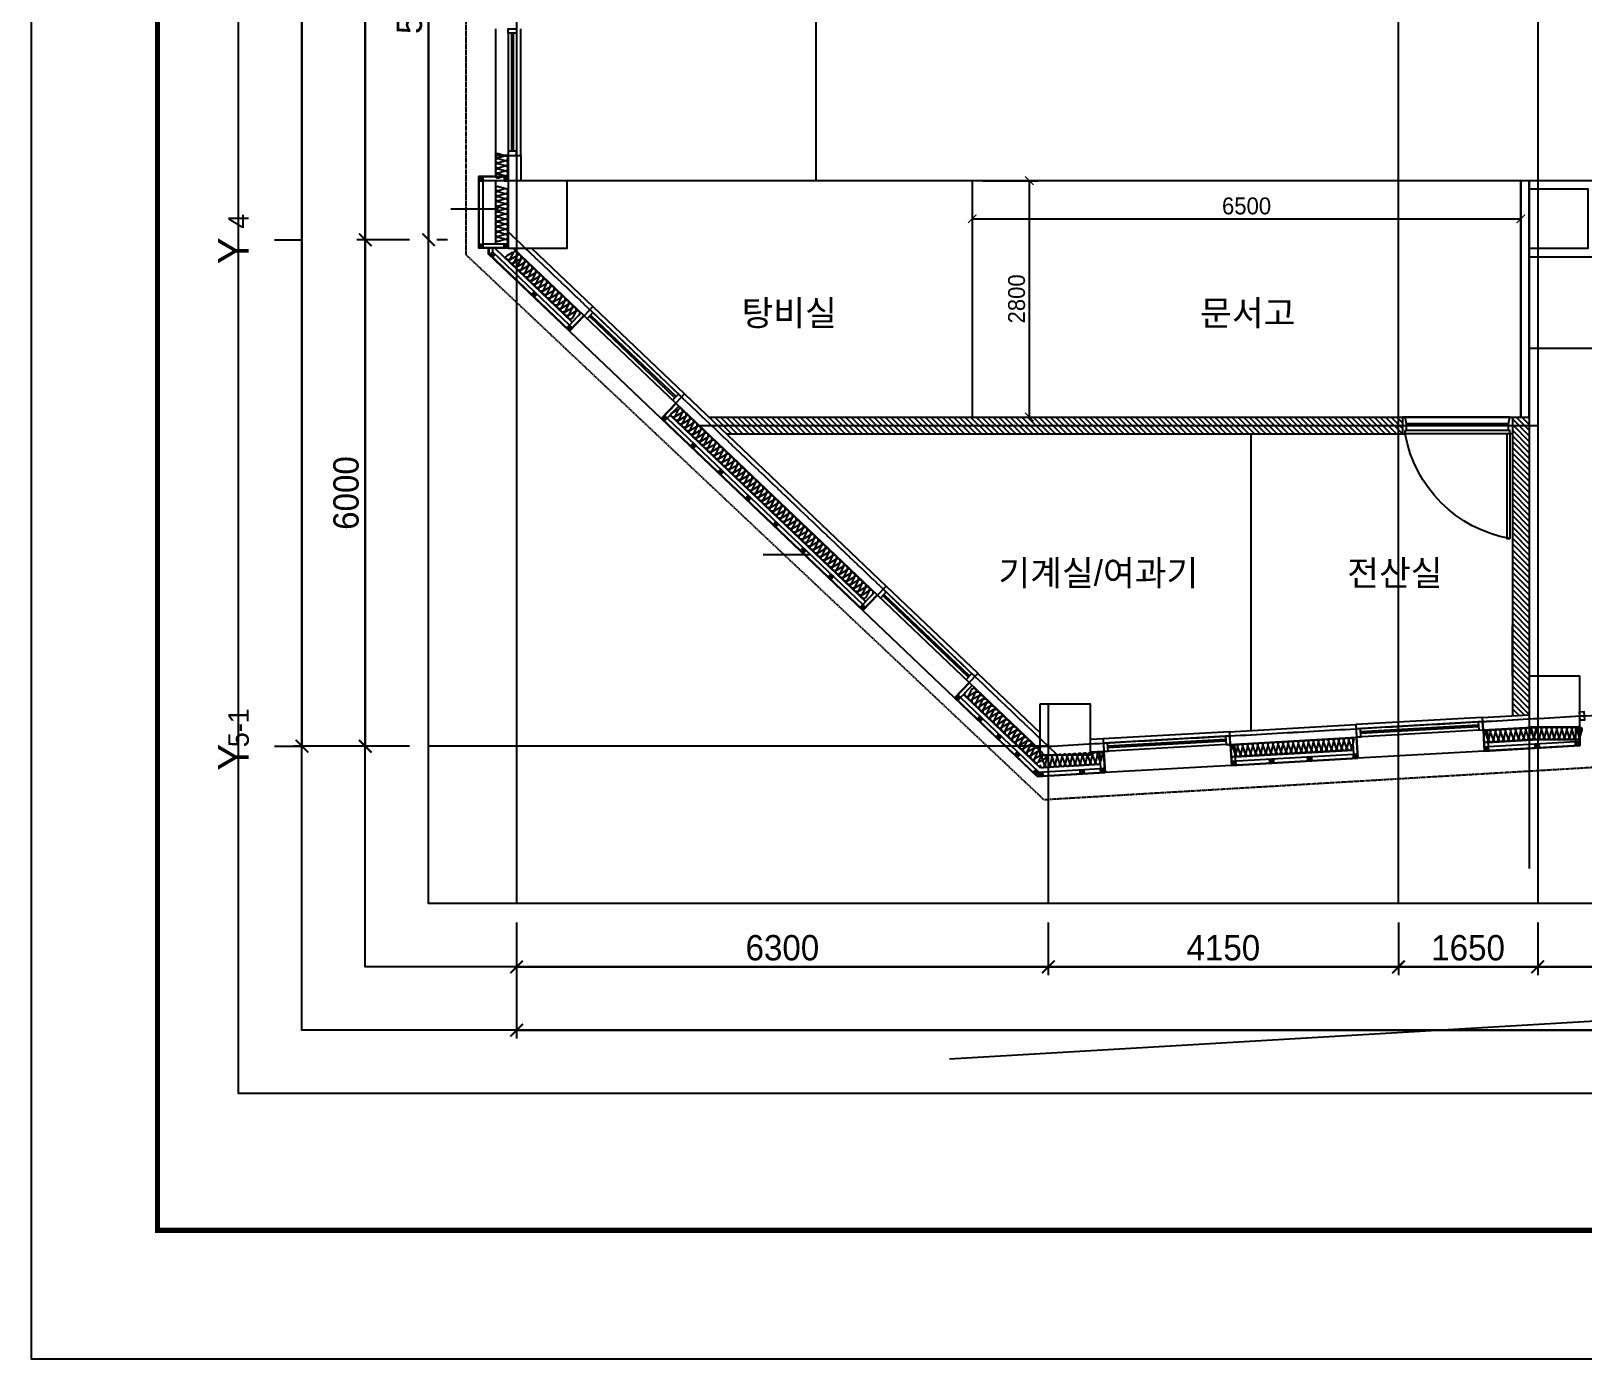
# Model space of a CAD drawing. Header units: millimetres. Extents: x 0 to 199210, y 0 to 94205.
# Drawn here: x 0 to 18389, y 0 to 15732 of the extents above; entities that cross this region are included whole.
import ezdxf
from ezdxf.enums import TextEntityAlignment as Align

# ---------------------------------------------------------------- set-up
doc = ezdxf.new("R2010")
doc.units = ezdxf.units.MM
doc.linetypes.add('CEN', pattern=[62, 60, -1, 0, -1])
doc.linetypes.add('HIDDEN', pattern=[3, 2, -1])
doc.layers.get('Defpoints').update_dxf_attribs({"color": 142})
for name, color, linetype in [('2. WAL', 2, 'Continuous'), ('4', 4, 'Continuous'), ('5', 5, 'Continuous'), ('6', 6, 'Continuous'), ('CEN', 1, 'CEN'), ('COL', 2, 'Continuous'), ('D_TEXT', 7, 'Continuous'), ('DIM', 7, 'Continuous'), ('HAT', 8, 'Continuous'), ('Hid', 7, 'HIDDEN'), ('ins', 9, 'Continuous'), ('STL', 3, 'Continuous'), ('WID', 4, 'Continuous'), ('WIN-9', 9, 'Continuous'), ('조적', 3, 'Continuous')]:
    doc.layers.add(name, color=color, linetype=linetype)
doc.layers.add('INVisible', color=165, linetype='Continuous', plot=False)
doc.styles.add('11', font='Dotum.ttf')
doc.styles.add('돋움', font='Dotum.ttf')
doc.dimstyles.new('100', dxfattribs={"dimscale": 50, "dimtxt": 4, "dimasz": 2, "dimexe": 2, "dimexo": 2.5, "dimgap": 1, "dimtad": 1, "dimtoh": 1, "dimdec": 0, "dimzin": 0, "dimdsep": 46, "dimtxsty": '돋움', "dimblk1": 'ARCHTICK', "dimblk2": 'ARCHTICK', "dimsah": 1, "dimcen": 5, "dimclrd": 143, "dimclre": 143, "dimclrt": 7, "dimadec": 0, "dimazin": 0, "dimtfac": 1, "dimtdec": 4, "dimtix": 1, "dimtmove": 2, "dimatfit": 3, "dimfxl": 1, "dimtolj": 1, "dimtzin": 0, "dimarcsym": 0})
doc.dimstyles.new('150', dxfattribs={"dimscale": 50, "dimtxt": 6, "dimasz": 3, "dimexe": 2, "dimexo": 4.5, "dimgap": 1.5, "dimtad": 1, "dimtoh": 1, "dimdec": 0, "dimzin": 0, "dimdsep": 46, "dimtxsty": '11', "dimblk1": 'ARCHTICK', "dimblk2": 'ARCHTICK', "dimsah": 1, "dimcen": 5, "dimclrd": 143, "dimclre": 143, "dimclrt": 7, "dimadec": 0, "dimazin": 0, "dimtfac": 1, "dimtdec": 0, "dimtix": 1, "dimtmove": 2, "dimatfit": 3, "dimldrblk": 'ARCHTICK', "dimfxl": 1, "dimtolj": 1, "dimtzin": 0, "dimlwd": -1, "dimlwe": -1, "dimarcsym": 0})

# ---------------------------------------------------------------- blocks, each defined once
blk = doc.blocks.new('FORM_A3_100')
at = {"color": 8}
blk.add_lwpolyline([(42000, 0), (42000, 29700), (0, 29700), (0, 0)], close=True, dxfattribs=at)
at = {"color": 7, "const_width": 41.7}
blk.add_lwpolyline([(41001, 1016), (41001, 28684), (999, 28684), (999, 1016)], close=True, dxfattribs=at)
blk = doc.blocks.new('_ArchTick')
at = {"color": 0, "linetype": 'ByBlock', "const_width": 0.15}
blk.add_lwpolyline([(-0.5, -0.5), (0.5, 0.5)], dxfattribs=at)
blk = doc.blocks.new('*D26')
at = {"layer": 'Defpoints', "color": 0, "transparency": 16777216}
for p in [(4710, 21959), (3960, 13259), (4710, 13259)]:
    blk.add_point(p, dxfattribs=at)
at = {"layer": 'DIM', "color": 143, "transparency": 16777216}
for p, q in [((4485, 21959), (3860, 21959)), ((3960, 21959), (3960, 13259)), ((4485, 13259), (3860, 13259))]:
    blk.add_line(p, q, dxfattribs=at)
at = {"layer": 'DIM', "color": 143, "transparency": 16777216, "xscale": 150, "yscale": 150, "zscale": 150}
for p, rotation in [((3960, 21959), 90), ((3960, 13259), 270)]:
    blk.add_blockref('_ArchTick', p, dxfattribs=dict(at, rotation=rotation))
at = {"layer": 'DIM', "color": 7, "transparency": 16777216, "insert": (3734, 17609), "char_height": 300, "attachment_point": 5, "rotation": 90, "style": '11'}
blk.add_mtext('\\A1;8700', dxfattribs=at)
blk = doc.blocks.new('*D27')
at = {"layer": 'Defpoints', "color": 0, "transparency": 16777216}
for p in [(4710, 13259), (3960, 7259), (4710, 7259)]:
    blk.add_point(p, dxfattribs=at)
at = {"layer": 'DIM', "color": 143, "transparency": 16777216}
for p, q in [((4485, 13259), (3860, 13259)), ((3960, 13259), (3960, 7259)), ((4485, 7259), (3860, 7259))]:
    blk.add_line(p, q, dxfattribs=at)
at = {"layer": 'DIM', "color": 143, "transparency": 16777216, "xscale": 150, "yscale": 150, "zscale": 150}
for p, rotation in [((3960, 13259), 90), ((3960, 7259), 270)]:
    blk.add_blockref('_ArchTick', p, dxfattribs=dict(at, rotation=rotation))
at = {"layer": 'DIM', "color": 7, "transparency": 16777216, "insert": (3734, 10259), "char_height": 300, "attachment_point": 5, "rotation": 90, "style": '11'}
blk.add_mtext('\\A1;6000', dxfattribs=at)
blk = doc.blocks.new('*D28')
at = {"layer": 'Defpoints', "color": 0, "transparency": 16777216}
for p in [(4710, 38459), (3210, 7259), (4710, 7259)]:
    blk.add_point(p, dxfattribs=at)
at = {"layer": 'DIM', "color": 143, "transparency": 16777216}
for p, q in [((4485, 38459), (3110, 38459)), ((3210, 38459), (3210, 7259)), ((4485, 7259), (3110, 7259))]:
    blk.add_line(p, q, dxfattribs=at)
at = {"layer": 'DIM', "color": 143, "transparency": 16777216, "xscale": 150, "yscale": 150, "zscale": 150}
for p, rotation in [((3210, 38459), 90), ((3210, 7259), 270)]:
    blk.add_blockref('_ArchTick', p, dxfattribs=dict(at, rotation=rotation))
at = {"layer": 'DIM', "color": 7, "transparency": 16777216, "insert": (2984, 22859), "char_height": 300, "attachment_point": 5, "rotation": 90, "style": '11'}
blk.add_mtext('\\A1;31200', dxfattribs=at)
blk = doc.blocks.new('*D39')
at = {"layer": 'Defpoints', "color": 0, "transparency": 16777216}
for p in [(5753, 5395), (12053, 5395), (12053, 4645)]:
    blk.add_point(p, dxfattribs=at)
at = {"layer": 'DIM', "color": 143, "transparency": 16777216}
for p, q in [((5753, 5170), (5753, 4545)), ((12053, 5170), (12053, 4545)), ((5753, 4645), (12053, 4645))]:
    blk.add_line(p, q, dxfattribs=at)
at = {"layer": 'DIM', "color": 143, "transparency": 16777216, "xscale": 150, "yscale": 150, "zscale": 150, "rotation": 180}
blk.add_blockref('_ArchTick', (5753, 4645), dxfattribs=at)
at = {"layer": 'DIM', "color": 143, "transparency": 16777216, "xscale": 150, "yscale": 150, "zscale": 150}
blk.add_blockref('_ArchTick', (12053, 4645), dxfattribs=at)
at = {"layer": 'DIM', "color": 7, "transparency": 16777216, "insert": (8903, 4870), "char_height": 300, "attachment_point": 5, "style": '11'}
blk.add_mtext('\\A1;6300', dxfattribs=at)
blk = doc.blocks.new('*D40')
at = {"layer": 'Defpoints', "color": 0, "transparency": 16777216}
for p in [(12053, 5395), (16203, 5395), (16203, 4645)]:
    blk.add_point(p, dxfattribs=at)
at = {"layer": 'DIM', "color": 143, "transparency": 16777216}
for p, q in [((12053, 5170), (12053, 4545)), ((16203, 5170), (16203, 4545)), ((12053, 4645), (16203, 4645))]:
    blk.add_line(p, q, dxfattribs=at)
at = {"layer": 'DIM', "color": 143, "transparency": 16777216, "xscale": 150, "yscale": 150, "zscale": 150, "rotation": 180}
blk.add_blockref('_ArchTick', (12053, 4645), dxfattribs=at)
at = {"layer": 'DIM', "color": 143, "transparency": 16777216, "xscale": 150, "yscale": 150, "zscale": 150}
blk.add_blockref('_ArchTick', (16203, 4645), dxfattribs=at)
at = {"layer": 'DIM', "color": 7, "transparency": 16777216, "insert": (14128, 4870), "char_height": 300, "attachment_point": 5, "style": '11'}
blk.add_mtext('\\A1;4150', dxfattribs=at)
blk = doc.blocks.new('*D41')
at = {"layer": 'Defpoints', "color": 0, "transparency": 16777216}
for p in [(16203, 5395), (17853, 5395), (17853, 4645)]:
    blk.add_point(p, dxfattribs=at)
at = {"layer": 'DIM', "color": 143, "transparency": 16777216}
for p, q in [((16203, 5170), (16203, 4545)), ((17853, 5170), (17853, 4545)), ((16203, 4645), (17853, 4645))]:
    blk.add_line(p, q, dxfattribs=at)
at = {"layer": 'DIM', "color": 143, "transparency": 16777216, "xscale": 150, "yscale": 150, "zscale": 150, "rotation": 180}
blk.add_blockref('_ArchTick', (16203, 4645), dxfattribs=at)
at = {"layer": 'DIM', "color": 143, "transparency": 16777216, "xscale": 150, "yscale": 150, "zscale": 150}
blk.add_blockref('_ArchTick', (17853, 4645), dxfattribs=at)
at = {"layer": 'DIM', "color": 7, "transparency": 16777216, "insert": (17028, 4870), "char_height": 300, "attachment_point": 5, "style": '11'}
blk.add_mtext('\\A1;1650', dxfattribs=at)
blk = doc.blocks.new('*D42')
at = {"layer": 'Defpoints', "color": 0, "transparency": 16777216}
for p in [(17853, 5395), (27853, 5395), (27853, 4645)]:
    blk.add_point(p, dxfattribs=at)
at = {"layer": 'DIM', "color": 143, "transparency": 16777216}
for p, q in [((17853, 5170), (17853, 4545)), ((27853, 5170), (27853, 4545)), ((17853, 4645), (27853, 4645))]:
    blk.add_line(p, q, dxfattribs=at)
at = {"layer": 'DIM', "color": 143, "transparency": 16777216, "xscale": 150, "yscale": 150, "zscale": 150, "rotation": 180}
blk.add_blockref('_ArchTick', (17853, 4645), dxfattribs=at)
at = {"layer": 'DIM', "color": 143, "transparency": 16777216, "xscale": 150, "yscale": 150, "zscale": 150}
blk.add_blockref('_ArchTick', (27853, 4645), dxfattribs=at)
at = {"layer": 'DIM', "color": 7, "transparency": 16777216, "insert": (22853, 4870), "char_height": 300, "attachment_point": 5, "style": '11'}
blk.add_mtext('\\A1;10000', dxfattribs=at)
blk = doc.blocks.new('*D47')
at = {"layer": 'Defpoints', "color": 0, "transparency": 16777216}
for p in [(5753, 5395), (50753, 5395), (50753, 3895)]:
    blk.add_point(p, dxfattribs=at)
at = {"layer": 'DIM', "color": 143, "transparency": 16777216}
for p, q in [((5753, 5170), (5753, 3795)), ((50753, 5170), (50753, 3795)), ((5753, 3895), (50753, 3895))]:
    blk.add_line(p, q, dxfattribs=at)
at = {"layer": 'DIM', "color": 143, "transparency": 16777216, "xscale": 150, "yscale": 150, "zscale": 150, "rotation": 180}
blk.add_blockref('_ArchTick', (5753, 3895), dxfattribs=at)
at = {"layer": 'DIM', "color": 143, "transparency": 16777216, "xscale": 150, "yscale": 150, "zscale": 150}
blk.add_blockref('_ArchTick', (50753, 3895), dxfattribs=at)
at = {"layer": 'DIM', "color": 7, "transparency": 16777216, "insert": (28253, 4120), "char_height": 300, "attachment_point": 5, "style": '11'}
blk.add_mtext('\\A1;45000', dxfattribs=at)
blk = doc.blocks.new('*D55')
at = {"layer": 'Defpoints', "color": 0, "transparency": 16777216}
for p in [(4710, 19009), (4710, 13259), (4710, 13259)]:
    blk.add_point(p, dxfattribs=at)
at = {"layer": 'DIM', "color": 143, "transparency": 16777216}
for p, q in [((4710, 19009), (4710, 13259)), ((4935, 19009), (4810, 19009)), ((4935, 13259), (4810, 13259))]:
    blk.add_line(p, q, dxfattribs=at)
at = {"layer": 'DIM', "color": 143, "transparency": 16777216, "xscale": 150, "yscale": 150, "zscale": 150}
for p, rotation in [((4710, 19009), 90), ((4710, 13259), 270)]:
    blk.add_blockref('_ArchTick', p, dxfattribs=dict(at, rotation=rotation))
at = {"layer": 'DIM', "color": 7, "transparency": 16777216, "insert": (4484, 16134), "char_height": 300, "attachment_point": 5, "rotation": 90, "style": '11'}
blk.add_mtext('\\A1;5750', dxfattribs=at)
blk = doc.blocks.new('insul1')
blk.add_lwpolyline([(0, 0.25, 1.344031), (0.35, 0.25), (0.2, 0.75, -1.344031), (0.55, 0.75), (0.4, 0.25)], format="xyb")
blk = doc.blocks.new('*D109')
at = {"layer": '2. WAL', "color": 143, "lineweight": -2, "transparency": 16777216}
for p, q in [((11153, 13834), (11153, 13408)), ((17653, 13834), (17653, 13408)), ((11153, 13508), (17653, 13508))]:
    blk.add_line(p, q, dxfattribs=at)
at = {"layer": 'Defpoints', "color": 0, "transparency": 16777216}
for p in [(11153, 13959), (17653, 13959), (17653, 13508)]:
    blk.add_point(p, dxfattribs=at)
at = {"layer": '2. WAL', "color": 143, "lineweight": -2, "transparency": 16777216, "xscale": 100, "yscale": 100, "zscale": 100, "rotation": 180}
blk.add_blockref('_ArchTick', (11153, 13508), dxfattribs=at)
at = {"layer": '2. WAL', "color": 143, "lineweight": -2, "transparency": 16777216, "xscale": 100, "yscale": 100, "zscale": 100}
blk.add_blockref('_ArchTick', (17653, 13508), dxfattribs=at)
at = {"layer": '2. WAL', "color": 7, "transparency": 16777216, "insert": (14403, 13659), "char_height": 200, "attachment_point": 5, "style": '돋움'}
blk.add_mtext('\\A1;6500', dxfattribs=at)
blk = doc.blocks.new('*D110')
at = {"layer": '2. WAL', "color": 143, "lineweight": -2, "transparency": 16777216}
for p, q in [((11278, 13959), (11929, 13959)), ((11829, 13959), (11829, 11159)), ((11278, 11159), (11929, 11159))]:
    blk.add_line(p, q, dxfattribs=at)
at = {"layer": 'Defpoints', "color": 0, "transparency": 16777216}
for p in [(11153, 13959), (11153, 11159), (11829, 11159)]:
    blk.add_point(p, dxfattribs=at)
at = {"layer": '2. WAL', "color": 143, "lineweight": -2, "transparency": 16777216, "xscale": 100, "yscale": 100, "zscale": 100}
for p, rotation in [((11829, 13959), 90), ((11829, 11159), 270)]:
    blk.add_blockref('_ArchTick', p, dxfattribs=dict(at, rotation=rotation))
at = {"layer": '2. WAL', "color": 7, "transparency": 16777216, "insert": (11679, 12559), "char_height": 200, "attachment_point": 5, "rotation": 90, "style": '돋움'}
blk.add_mtext('\\A1;2800', dxfattribs=at)

msp = doc.modelspace()

# ---------------------------------------------------------------- hatches: boundary and pattern name
at = {"layer": 'HAT'}
h = msp.add_hatch(dxfattribs=at)
h.set_pattern_fill('ANSI31', color=256, scale=15, angle=450, style=0, double=1)
h.set_pattern_definition([(135, (8031.968, 10958.86), (-33.67596, -33.67596), [])])
h.paths.add_polyline_path([(17752.7, 11158.9), (17552.7, 11158.9), (17552.7, 10958.9), (17552.7, 7621.6), (17752.7, 7633), (17752.7, 8088.6)])
h.paths.add_polyline_path([(16252.7, 10958.9), (16252.7, 11158.9), (16152.7, 11158.9), (8032, 11158.9), (8241.8, 10958.9)])

# ---------------------------------------------------------------- linework, layer by layer
for p, q in [((4975.3, 13624), (5540.2, 13624)), ((8674.2, 9529.5), (9239.2, 9529.5)), ((18352.7, 7338.6), (18352.7, 7266.4))]:
    msp.add_line(p, q)
at = {"color": 0, "linetype": 'ByBlock'}
for p, q in [((2884.6, 13258.9), (3209.6, 13258.9)), ((2884.6, 7258.9), (3209.6, 7258.9))]:
    msp.add_line(p, q, dxfattribs=at)
at = {"layer": '2. WAL'}
for p, q in [((11152.7, 13958.9), (6352.7, 13958.9)), ((17752.7, 13158.9), (17752.7, 5810.6)), ((17752.7, 11975.5), (27152.7, 11975.5))]:
    msp.add_line(p, q, dxfattribs=at)
msp.add_lwpolyline([(9302.7, 13958.9), (9302.7, 22058.9), (6352.7, 22058.9)], dxfattribs=at)
for points in [[(17652.7, 11158.9), (17652.7, 13958.9), (11152.7, 13958.9), (11152.7, 11158.9)], [(17752.7, 11158.9), (17752.7, 13958.9), (17652.7, 13958.9), (17652.7, 11158.9)]]:
    msp.add_lwpolyline(points, close=True, dxfattribs=at)
at = {"layer": '4'}
for p, q in [((5502.7, 14258.9), (5502.7, 14008.9)), ((5652.7, 14258.9), (5502.7, 14258.9)), ((5502.7, 13958.9), (5502.7, 13208.9)), ((5502.7, 13158.9), (5502.7, 13151.7)), ((6413.1, 12284.7), (5502.7, 13151.7)), ((7572.6, 11182.2), (9889.1, 8974.5)), ((11047.6, 7870.9), (11958.8, 7003.1)), ((18352.7, 7488.6), (18352.7, 7338.6)), ((14268.1, 7134.4), (15665.8, 7213.8)), ((17263.2, 7304.7), (17859.8, 7338.6)), ((17859.8, 7338.6), (18352.7, 7338.6)), ((12670.6, 7043.6), (11958.8, 7003.1))]:
    msp.add_line(p, q, dxfattribs=at)
at = {"layer": '5'}
for p, q in [((5652.7, 14008.9), (5302.7, 14008.9)), ((5302.7, 14008.9), (5302.7, 13158.9)), ((5652.7, 14003.9), (5302.7, 14003.9)), ((5307.7, 14008.9), (5307.7, 13163.9)), ((5352.7, 14008.9), (5352.7, 13208.9)), ((5652.7, 13958.9), (5302.7, 13958.9)), ((5652.7, 13158.9), (5302.7, 13158.9)), ((5652.7, 13163.9), (5307.7, 13163.9)), ((5652.7, 13208.9), (5352.7, 13208.9)), ((5418.3, 13158.9), (5418.3, 13094.1)), ((6380.3, 12177.8), (5418.3, 13094.1)), ((5423.3, 13158.9), (5423.3, 13096.2)), ((6380.2, 12184.9), (5423.3, 13096.2)), ((5468.3, 13158.9), (5468.3, 13115.5)), ((6378.6, 12248.5), (5468.3, 13115.5)), ((6516.5, 12393.3), (6378.6, 12248.5)), ((6549.1, 12362.3), (6380.2, 12184.9)), ((6552.7, 12358.9), (6380.3, 12177.8)), ((7639, 11324.4), (7466.6, 11143.3)), ((7642.6, 11320.9), (7473.6, 11143.5)), ((7675.2, 11289.9), (7537.2, 11145.1)), ((7466.6, 11143.3), (9856.2, 8867.5)), ((7473.6, 11143.5), (9856, 8874.5)), ((7537.2, 11145.1), (9854.5, 8938.2)), ((9992.7, 9083.3), (9854.5, 8938.2)), ((10025.3, 9052.3), (9856, 8874.5)), ((10028.9, 9048.8), (9856.2, 8867.5)), ((11115.1, 8014.3), (10942.4, 7833)), ((11118.7, 8010.9), (10949.5, 7833.2)), ((11151.3, 7979.8), (11013.1, 7834.7)), ((11921.2, 6900.8), (10942.4, 7833)), ((11923.1, 6905.9), (10949.5, 7833.2)), ((11940, 6952), (11013.1, 7834.7)), ((15657.3, 7363.6), (15668.6, 7163.9)), ((15702.2, 7366.2), (15716.1, 7121.6)), ((15707.2, 7366.4), (15721.4, 7116.8)), ((17204.8, 7451.6), (17219, 7202)), ((17209.8, 7451.9), (17223.7, 7207.3)), ((17254.7, 7454.4), (17266.1, 7254.7)), ((18302.7, 7488.6), (18302.7, 7313.7)), ((18347.7, 7271.2), (18347.7, 7488.6)), ((18352.7, 7266.4), (18352.7, 7488.6)), ((12662.1, 7193.3), (12673.4, 6993.7)), ((12707, 7195.9), (12720.9, 6951.3)), ((12712, 7196.2), (12726.2, 6946.6)), ((14209.6, 7281.3), (14223.8, 7031.7)), ((14214.6, 7281.6), (14228.8, 7032)), ((14259.6, 7284.1), (14273.7, 7034.6)), ((17219, 7202), (18352.7, 7266.4)), ((17223.7, 7207.3), (18347.7, 7271.2)), ((17266.1, 7254.7), (18302.7, 7313.7)), ((11940, 6952), (12673.4, 6993.7)), ((14221, 7081.6), (15668.6, 7163.9)), ((14223.5, 7036.7), (15716.1, 7121.6)), ((14223.8, 7031.7), (15721.4, 7116.8)), ((11921.2, 6900.8), (12726.2, 6946.6)), ((11923.1, 6905.9), (12720.9, 6951.3))]:
    msp.add_line(p, q, dxfattribs=at)
at = {"layer": '6'}
for p, q in [((5307.7, 14003.9), (5352.7, 13958.9)), ((5352.7, 14003.9), (5307.7, 13958.9)), ((5607.7, 14003.9), (5652.7, 13958.9)), ((5652.7, 14003.9), (5607.7, 13958.9)), ((5307.7, 13163.9), (5352.7, 13208.9)), ((5352.7, 13163.9), (5307.7, 13208.9)), ((5437.2, 13082.9), (5500.9, 13084.5)), ((5469.8, 13051.9), (5468.3, 13115.5)), ((5607.7, 13163.9), (5652.7, 13208.9)), ((5652.7, 13163.9), (5607.7, 13208.9)), ((5931.1, 12610.1), (5994.7, 12611.7)), ((5963.6, 12579.1), (5962.1, 12642.7)), ((6347.6, 12215.9), (6411.2, 12217.5)), ((6380.2, 12184.9), (6378.6, 12248.5)), ((7473.6, 11143.5), (7537.2, 11145.1)), ((7506.2, 11112.5), (7504.7, 11176.1)), ((7847.9, 10787.6), (7846.4, 10851.2)), ((7815.4, 10818.6), (7879, 10820.2)), ((8141.2, 10508.3), (8204.8, 10509.8)), ((8173.8, 10477.2), (8172.3, 10540.9)), ((8467.1, 10197.9), (8530.7, 10199.5)), ((8499.7, 10166.9), (8498.1, 10230.5)), ((8792.9, 9887.6), (8856.6, 9889.1)), ((8825.5, 9856.6), (8824, 9920.2)), ((9118.8, 9577.2), (9182.4, 9578.8)), ((9151.4, 9546.2), (9149.8, 9609.8)), ((9444.7, 9266.9), (9508.3, 9268.4)), ((9477.3, 9235.9), (9475.7, 9299.5)), ((9823.7, 8905.9), (9887.4, 8907.4)), ((9856.3, 8874.9), (9854.8, 8938.5)), ((10949.8, 7833.5), (11013.4, 7835)), ((10982.4, 7802.4), (10980.8, 7866)), ((11213.2, 7582), (11276.9, 7583.5)), ((11245.8, 7550.9), (11244.3, 7614.5)), ((11434.3, 7371.4), (11497.9, 7373)), ((11466.9, 7340.4), (11465.3, 7404)), ((11687.9, 7129.9), (11686.4, 7193.5)), ((17268.6, 7209.8), (17221.1, 7252.2)), ((17223.7, 7207.3), (17266.1, 7254.7)), ((17869.1, 7243.9), (17821.7, 7286.3)), ((17824.2, 7241.4), (17866.6, 7288.9)), ((18302.7, 7265.5), (18347.7, 7310.5)), ((18347.7, 7265.5), (18302.7, 7310.5)), ((11655.3, 7160.9), (11718.9, 7162.5)), ((12720.9, 6951.3), (12673.4, 6993.7)), ((12676, 6948.7), (12718.4, 6996.2)), ((14274.9, 7039.6), (14227.5, 7082)), ((14230, 7037.1), (14272.4, 7084.6)), ((14724.2, 7065.2), (14676.7, 7107.5)), ((14679.3, 7062.6), (14721.7, 7110.1)), ((15173.5, 7090.7), (15126, 7133.1)), ((15128.6, 7088.2), (15170.9, 7135.6)), ((15716.1, 7121.6), (15668.6, 7163.9)), ((15671.2, 7119), (15713.6, 7166.5)), ((11876.4, 6950.4), (11940, 6952)), ((11909, 6919.4), (11907.4, 6983)), ((11987.5, 6909.6), (11940, 6952)), ((11942.5, 6907), (11984.9, 6954.5)), ((12477.8, 6937.5), (12430.4, 6979.8)), ((12432.9, 6934.9), (12475.3, 6982.4))]:
    msp.add_line(p, q, dxfattribs=at)
for points in [[(5307.7, 13958.9), (5352.7, 13958.9), (5352.7, 14003.9), (5307.7, 14003.9)], [(5607.7, 13958.9), (5652.7, 13958.9), (5652.7, 14003.9), (5607.7, 14003.9)], [(5307.7, 13208.9), (5352.7, 13208.9), (5352.7, 13163.9), (5307.7, 13163.9)], [(5468.3, 13115.5), (5500.9, 13084.5), (5469.8, 13051.9), (5437.2, 13082.9)], [(5607.7, 13208.9), (5652.7, 13208.9), (5652.7, 13163.9), (5607.7, 13163.9)], [(5962.1, 12642.7), (5994.7, 12611.7), (5963.6, 12579.1), (5931.1, 12610.1)], [(6378.6, 12248.5), (6411.2, 12217.5), (6380.2, 12184.9), (6347.6, 12215.9)], [(7504.7, 11176.1), (7537.2, 11145.1), (7506.2, 11112.5), (7473.6, 11143.5)], [(7846.4, 10851.2), (7879, 10820.2), (7847.9, 10787.6), (7815.4, 10818.6)], [(8172.3, 10540.9), (8204.8, 10509.8), (8173.8, 10477.2), (8141.2, 10508.3)], [(8498.1, 10230.5), (8530.7, 10199.5), (8499.7, 10166.9), (8467.1, 10197.9)], [(8824, 9920.2), (8856.6, 9889.1), (8825.5, 9856.6), (8792.9, 9887.6)], [(9149.8, 9609.8), (9182.4, 9578.8), (9151.4, 9546.2), (9118.8, 9577.2)], [(9475.7, 9299.5), (9508.3, 9268.4), (9477.3, 9235.9), (9444.7, 9266.9)], [(9854.8, 8938.5), (9887.4, 8907.4), (9856.3, 8874.9), (9823.7, 8905.9)], [(10980.8, 7866), (11013.4, 7835), (10982.4, 7802.4), (10949.8, 7833.5)], [(11244.3, 7614.5), (11276.9, 7583.5), (11245.8, 7550.9), (11213.2, 7582)], [(11465.3, 7404), (11497.9, 7373), (11466.9, 7340.4), (11434.3, 7371.4)], [(11686.4, 7193.5), (11718.9, 7162.5), (11687.9, 7129.9), (11655.3, 7160.9)], [(17221.1, 7252.2), (17266.1, 7254.7), (17268.6, 7209.8), (17223.7, 7207.3)], [(17821.7, 7286.3), (17866.6, 7288.9), (17869.1, 7243.9), (17824.2, 7241.4)], [(18302.7, 7310.5), (18347.7, 7310.5), (18347.7, 7265.5), (18302.7, 7265.5)], [(12673.4, 6993.7), (12718.4, 6996.2), (12720.9, 6951.3), (12676, 6948.7)], [(14227.5, 7082), (14272.4, 7084.6), (14274.9, 7039.6), (14230, 7037.1)], [(14676.7, 7107.5), (14721.7, 7110.1), (14724.2, 7065.2), (14679.3, 7062.6)], [(15126, 7133.1), (15170.9, 7135.6), (15173.5, 7090.7), (15128.6, 7088.2)], [(15668.6, 7163.9), (15713.6, 7166.5), (15716.1, 7121.6), (15671.2, 7119)], [(11907.4, 6983), (11940, 6952), (11909, 6919.4), (11876.4, 6950.4)], [(11940, 6952), (11984.9, 6954.5), (11987.5, 6909.6), (11942.5, 6907)], [(12430.4, 6979.8), (12475.3, 6982.4), (12477.8, 6937.5), (12432.9, 6934.9)]]:
    msp.add_lwpolyline(points, close=True, dxfattribs=at)
at = {"layer": 'CEN'}
for p, q in [((5752.7, 39166.8), (5752.7, 5395.3)), ((17852.7, 39166.8), (17852.7, 5395.3)), ((16202.7, 5395.3), (16202.7, 32958.9)), ((5652.7, 13354.1), (12157.7, 7158.9)), ((7919.5, 11058.9), (17852.7, 11058.9)), ((11915.9, 7251.1), (50852.7, 9464.5)), ((12052.7, 7758.9), (12052.7, 5395.3)), ((12052.7, 7258.9), (4709.6, 7258.9))]:
    msp.add_line(p, q, dxfattribs=at)
at = {"layer": 'COL'}
for p, q in [((5652.7, 14258.9), (5802.7, 14258.9)), ((5652.7, 14258.9), (5652.7, 13958.9)), ((5802.7, 14258.9), (5802.7, 13958.9)), ((5712.7, 13158.9), (6552.7, 12358.9)), ((5930.2, 13158.9), (6656.2, 12467.5)), ((6656.2, 12467.5), (6552.7, 12358.9)), ((7742.4, 11432.9), (7638.9, 11324.3)), ((7743.3, 11433.9), (10132.2, 9157.3)), ((7639.9, 11325.3), (10028.8, 9048.7)), ((10028.9, 9048.8), (10132.4, 9157.4)), ((11114.8, 8014), (11218.3, 8122.6)), ((11218.3, 8122.6), (11952.7, 7423.1)), ((11114.8, 8014), (11952.7, 7216)), ((17196.3, 7601.3), (17752.7, 7633)), ((17196.3, 7601.3), (17204.8, 7451.6)), ((14201.1, 7431.1), (15698.7, 7516.2)), ((14201.1, 7431.1), (14209.6, 7281.3)), ((14209.6, 7281.3), (15707.2, 7366.4)), ((15698.7, 7516.2), (15707.2, 7366.4)), ((17204.8, 7451.6), (17855.6, 7488.6)), ((12703.5, 7345.9), (12552.7, 7337.4)), ((12712, 7196.2), (12552.7, 7187.1)), ((12703.5, 7345.9), (12712, 7196.2))]:
    msp.add_line(p, q, dxfattribs=at)
for points in [[(5652.7, 13958.9), (5652.7, 13158.9), (6352.7, 13158.9), (6352.7, 13958.9), (5652.7, 13958.9)], [(17752.7, 13858.9), (17752.7, 13158.9), (18452.7, 13158.9), (18452.7, 13858.9), (17752.7, 13858.9)], [(17752.7, 8088.6), (17752.7, 7488.6), (18352.7, 7488.6), (18352.7, 8088.6), (17752.7, 8088.6)], [(11952.7, 7758.9), (11952.7, 7158.9), (12552.7, 7158.9), (12552.7, 7758.9), (11952.7, 7758.9)]]:
    msp.add_lwpolyline(points, dxfattribs=at)
msp.add_lwpolyline([(17752.7, 13958.9), (17752.7, 13058.9), (18552.7, 13058.9), (18552.7, 13958.9)], close=True, dxfattribs=at)
at = {"layer": 'Hid', "ltscale": 5}
for p, q in [((5153, 42375.9), (5153, 13083.6)), ((5153, 13083.6), (12000.1, 6627.6)), ((12000.1, 6627.6), (51976.8, 8980))]:
    msp.add_line(p, q, dxfattribs=at)
at = {"layer": 'ins'}
msp.add_line((10884, 3556.7), (52153, 5985.2), dxfattribs=at)
at = {"layer": 'INVisible'}
for points in [[(55828.6, 3145.3), (2459.6, 3145.3), (2459.6, 41416.8), (55828.6, 41416.8)], [(55078.6, 3895.3), (3209.6, 3895.3), (3209.6, 40666.8), (55078.6, 40666.8)], [(54328.6, 4645.3), (3959.6, 4645.3), (3959.6, 39916.8), (54328.6, 39916.8)], [(53578.6, 5395.3), (4709.6, 5395.3), (4709.6, 39166.8), (53578.6, 39166.8)]]:
    msp.add_lwpolyline(points, close=True, dxfattribs=at)
at = {"layer": 'STL'}
for p, q in [((8031.9, 11158.9), (16252.7, 11158.9)), ((17552.7, 11158.9), (17752.7, 11158.9)), ((17552.7, 11158.9), (17552.7, 7621.6)), ((17752.7, 11158.9), (17752.7, 8088.6)), ((8241.8, 10958.9), (16252.7, 10958.9)), ((14452.7, 10958.9), (14452.7, 7445.4)), ((17552.7, 8088.6), (17552.7, 8690.2))]:
    msp.add_line(p, q, dxfattribs=at)
at = {"layer": 'WID'}
for p, q in [((5652.7, 15708.9), (5652.7, 14308.9)), ((5692.7, 15708.9), (5692.7, 14308.9)), ((5712.7, 15708.9), (5712.7, 14308.9)), ((5752.7, 15708.9), (5752.7, 14308.9)), ((6552.7, 12358.9), (7638.9, 11324.3)), ((6657.9, 12396.8), (6589, 12324.4)), ((6616.5, 12353.3), (7630.3, 11387.8)), ((6621.7, 12431.3), (7707.9, 11396.7)), ((6630.3, 12367.8), (7644.1, 11402.3)), ((7671.7, 11431.2), (7602.7, 11358.8)), ((17522.7, 11158.9), (16282.7, 11158.9)), ((17507.7, 11078.9), (16297.7, 11078.9)), ((17522.7, 10958.9), (16282.7, 10958.9)), ((17507.7, 10998.9), (16297.7, 10998.9)), ((10028.9, 9048.8), (11115.1, 8014.3)), ((10134.1, 9086.8), (10065.1, 9014.3)), ((10092.7, 9043.3), (11106.5, 8077.8)), ((10097.9, 9121.2), (11184.1, 8086.7)), ((10106.5, 9057.8), (11120.3, 8092.3)), ((11147.9, 8121.2), (11078.9, 8048.8)), ((17149.2, 7548.6), (15701.5, 7466.3)), ((14154, 7378.3), (12706.3, 7296)), ((17154.9, 7448.7), (15707.2, 7366.4)), ((17151.5, 7508.6), (15753.7, 7429.2)), ((17152.6, 7488.7), (15754.9, 7409.2)), ((14159.7, 7278.5), (12712, 7196.2)), ((14156.3, 7338.4), (12758.5, 7258.9)), ((14157.4, 7318.4), (12759.7, 7238.9))]:
    msp.add_line(p, q, dxfattribs=at)
for points in [[(5752.7, 15758.9), (5752.7, 15708.9), (5652.7, 15708.9), (5652.7, 15758.9)], [(5752.7, 14258.9), (5752.7, 14308.9), (5652.7, 14308.9), (5652.7, 14258.9)], [(16252.7, 10958.9), (16282.7, 10958.9), (16282.7, 10998.9), (16297.7, 10998.9), (16297.7, 11078.9), (16282.7, 11158.9), (16252.7, 11158.9)], [(17552.7, 10958.9), (17522.7, 10958.9), (17522.7, 10998.9), (17507.7, 10998.9), (17507.7, 11078.9), (17522.7, 11158.9), (17552.7, 11158.9)], [(17199.1, 7551.4), (17149.2, 7548.6), (17154.9, 7448.7), (17204.8, 7451.6)], [(18349.9, 7666.9), (18399.8, 7669.8), (18405.5, 7569.9), (18355.6, 7567.1)], [(14204, 7381.1), (14154, 7378.3), (14159.7, 7278.5), (14209.6, 7281.3)], [(15751.5, 7469.1), (15701.5, 7466.3), (15707.2, 7366.4), (15757.1, 7369.3)], [(12756.3, 7298.9), (12706.3, 7296), (12712, 7196.2), (12761.9, 7199)]]:
    msp.add_lwpolyline(points, close=True, dxfattribs=at)
msp.add_lwpolyline([(17522.7, 10958.9), (17522.7, 9718.9, -0.3140006), (16282.7, 10958.9, -0.4142136)], format="xyb", dxfattribs=at)
msp.add_lwpolyline([(17522.7, 10958.9), (17487.7, 10958.9), (17487.7, 9718.9), (17522.7, 9718.9)], dxfattribs=at)
at = {"layer": 'WIN-9'}
for p, q in [((5502.7, 15758.9), (5502.7, 14258.9)), ((5802.7, 14258.9), (5802.7, 15758.9)), ((6656.2, 12467.5), (7742.4, 11432.9)), ((6380.3, 12177.8), (7466.5, 11143.3)), ((10132.4, 9157.4), (11218.6, 8122.9)), ((9856.2, 8867.5), (10942.4, 7833)), ((17196.3, 7601.3), (15698.7, 7516.2)), ((14201.1, 7431.1), (12703.5, 7345.9)), ((17219, 7202), (15721.4, 7116.8)), ((14223.8, 7031.7), (12726.2, 6946.6))]:
    msp.add_line(p, q, dxfattribs=at)
at = {"layer": '조적'}
msp.add_line((16252.7, 11158.9), (16252.7, 10958.9), dxfattribs=at)

# ---------------------------------------------------------------- block references
at = {"xscale": 1.499999999961756, "yscale": 1.499999999961756, "zscale": 1.499999999961756}
msp.add_blockref('FORM_A3_100', (0, 0), dxfattribs=at)
at = {"layer": 'ins', "yscale": 150, "zscale": 150, "row_count": 1, "row_spacing": 0, "column_spacing": 60}
for p, xscale, rotation, column_count in [((5652.7, 13958.9), 150, 90, 5), ((5652.7, 13208.9), 150, 90, 11), ((6516.8, 12393.6), 150, 136.419052, 18), ((9992.7, 9083.3), 150, 136.40477, 53), ((11047.6, 7870.9), 150, 316.397186, 20), ((14218.1, 7131.6), 149.9999999999883, 3.253622999955719, 24), ((17213.3, 7301.8), 150.0000000000449, 3.289670999982311, 10), ((11958.8, 7003.1), 149.9999999999883, 3.253622999955719, 12)]:
    msp.add_blockref('insul1', p, dxfattribs=dict(at, xscale=xscale, rotation=rotation, column_count=column_count))
at = {"layer": 'ins', "xscale": 150, "yscale": 150, "zscale": 150, "row_count": 1, "column_count": 10, "row_spacing": 0, "column_spacing": 60}
msp.add_blockref('insul1', (17752.7, 7338.6), dxfattribs=at)

# ---------------------------------------------------------------- texts
at = {"color": 3, "linetype": 'ByBlock', "style": '돋움'}
for tag, text, height, p in [('4', '1', 243.8, (2458, 13478.2)), ('Y', 'X', 365.6, (2397.1, 13128.8)), ('5-1', '1', 243.8, (2458, 7478.2)), ('Y', 'X', 365.6, (2397.1, 7128.8))]:
    msp.add_attdef(tag, text=text, height=height, rotation=90, dxfattribs=at).set_placement(p, align=Align.MIDDLE_CENTER)
at = {"layer": 'D_TEXT', "color": 7, "style": '돋움'}
for s, p in [('탕비실', (8983.6, 12395.1)), ('문서고', (14417.7, 12395.1)), ('기계실/여과기', (12647.4, 9316)), ('전산실', (16160.5, 9316))]:
    msp.add_text(s, height=300, dxfattribs=at).set_placement(p, align=Align.MIDDLE)

# ---------------------------------------------------------------- dimensions: what is measured, and where the dimension line sits
at = {"layer": '2. WAL'}
dim = msp.add_linear_dim(base=(11829.3, 11158.9), p1=(11152.7, 13958.9), p2=(11152.7, 11158.9), angle=90, dimstyle='100', dxfattribs=at)
dim.commit()
dim.dimension.update_dxf_attribs({"geometry": '*D110', "text_midpoint": (11679.2, 12558.9)})
dim = msp.add_linear_dim(base=(17652.7, 13508.4), p1=(11152.7, 13958.9), p2=(17652.7, 13958.9), dimstyle='100', dxfattribs=at)
dim.commit()
dim.dimension.update_dxf_attribs({"geometry": '*D109', "text_midpoint": (14402.7, 13658.6)})
at = {"layer": 'DIM'}
for base, p1, p2, angle, picture, middle in [((3209.6, 7258.9), (4709.6, 38458.9), (4709.6, 7258.9), 90, '*D28', (2984.4, 22858.9)), ((3959.6, 13258.9), (4709.6, 21958.9), (4709.6, 13258.9), 90, '*D26', (3734.4, 17608.9)), ((3959.6, 7258.9), (4709.6, 13258.9), (4709.6, 7258.9), 90, '*D27', (3734.4, 10258.9)), ((12052.7, 4645.3), (5752.7, 5395.3), (12052.7, 5395.3), 180, '*D39', (8902.7, 4870.5)), ((50752.7, 3895.3), (5752.7, 5395.3), (50752.7, 5395.3), 180, '*D47', (28252.7, 4120.5)), ((16202.7, 4645.3), (12052.7, 5395.3), (16202.7, 5395.3), 180, '*D40', (14127.7, 4870.5)), ((17852.7, 4645.3), (16202.7, 5395.3), (17852.7, 5395.3), 180, '*D41', (17027.7, 4870.5)), ((27852.7, 4645.3), (17852.7, 5395.3), (27852.7, 5395.3), 180, '*D42', (22852.7, 4870.5))]:
    dim = msp.add_linear_dim(base=base, p1=p1, p2=p2, angle=angle, dimstyle='150', override={"dimscale": 50}, dxfattribs=at)
    dim.commit()
    dim.dimension.update_dxf_attribs({"geometry": picture, "text_midpoint": middle})
dim = msp.add_linear_dim(base=(4709.6, 13258.9), p1=(4709.6, 19008.9), p2=(4709.6, 13258.9), angle=90, dimstyle='150', dxfattribs=at)
dim.commit()
dim.dimension.update_dxf_attribs({"geometry": '*D55', "text_midpoint": (4484.4, 16133.9)})

doc.saveas('drawing.dxf')
